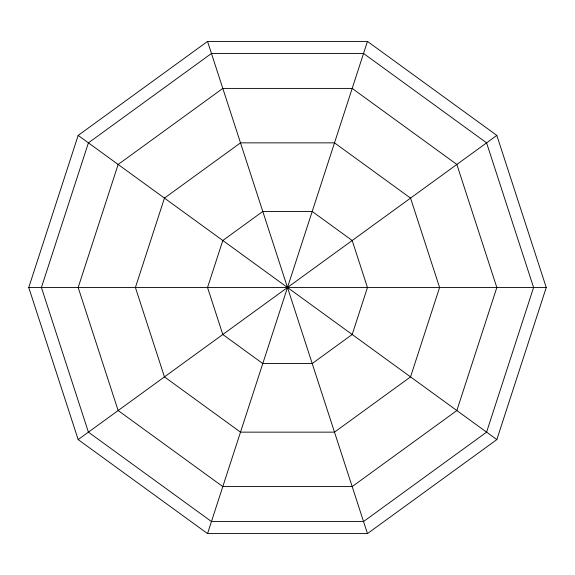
<?xml version="1.0" encoding="UTF-8"?>
<svg xmlns="http://www.w3.org/2000/svg" width="575" height="575" viewBox="0 0 575 575"><rect width="100%" height="100%" fill="white"/><g stroke="black" fill="none" stroke-linecap="round" stroke-linejoin="round"><path stroke-width="0.86" d="M28.75 287.5L78.164 135.412L207.539 41.414L367.461 41.414L496.836 135.412L546.25 287.5L496.836 439.588L367.461 533.586L207.539 533.586L78.164 439.588L28.75 287.5L546.25 287.5M207.539 533.586L367.461 41.414M78.164 439.588L496.836 135.412M78.164 135.412L496.836 439.588M207.539 41.414L367.461 533.586M88.413 142.852L41.414 287.5L88.413 432.148L211.456 521.539L363.544 521.539L486.587 432.148L533.586 287.5L486.587 142.852L363.544 53.461L211.456 53.461L88.413 142.852M118.148 164.457L78.164 287.5L118.148 410.543L222.812 486.587L352.188 486.587L456.852 410.543L496.836 287.5L456.852 164.457L352.188 88.413L222.812 88.413L118.148 164.457M164.457 198.102L135.412 287.5L164.457 376.898L240.501 432.148L334.499 432.148L410.543 376.898L439.588 287.5L410.543 198.102L334.499 142.852L240.501 142.852L164.457 198.102M222.812 240.501L207.539 287.5L222.812 334.499L262.789 363.544L312.211 363.544L352.188 334.499L367.461 287.5L352.188 240.501L312.211 211.456L262.789 211.456L222.812 240.501"/></g></svg>
